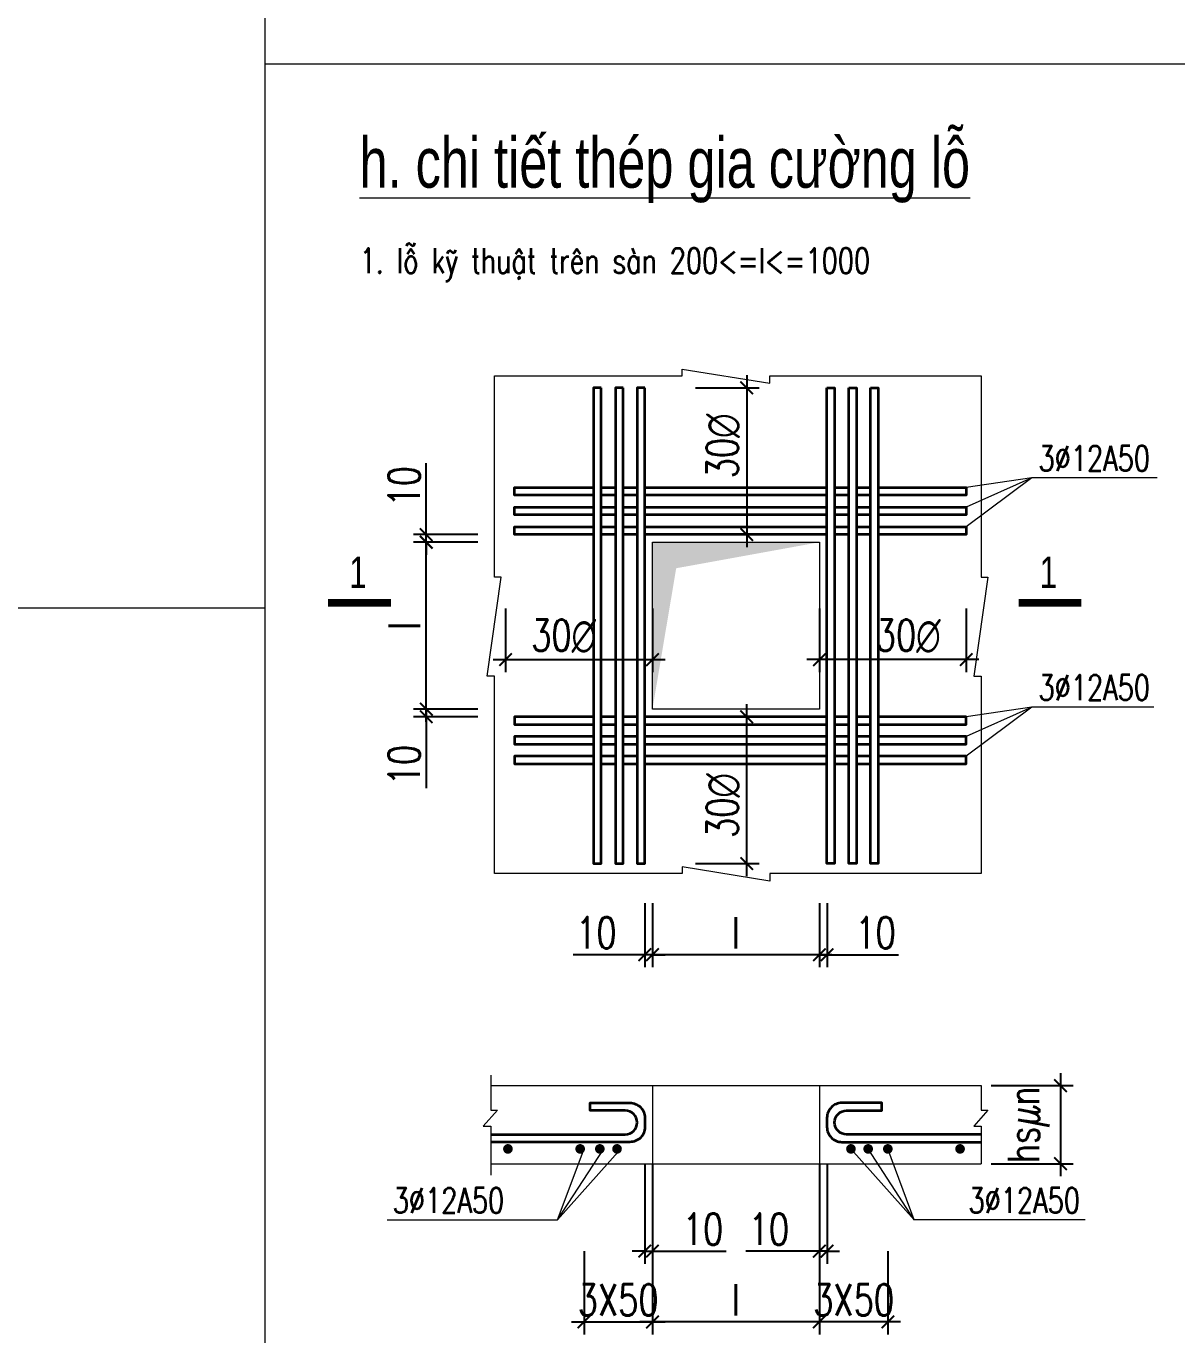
# Model space of a CAD drawing. Extents: x -2098986 to 943, y -1296280 to 73591.
# Drawn here: x -1675128 to -1665971, y -1038490 to -1028076 of the extents above; entities that cross this region are included whole.
import ezdxf
from ezdxf.enums import TextEntityAlignment as Align

# ---------------------------------------------------------------- set-up
doc = ezdxf.new("R2010")
doc.units = 0
doc.header["$LTSCALE"] = 150
doc.header["$PDMODE"] = 35
doc.layers.get('Defpoints').update_dxf_attribs({"lineweight": 18})
doc.layers.add('DIM', color=1, linetype='Continuous')
for name, color, linetype, lineweight in [('LS-DIM', 251, 'Continuous', 13), ('LS-TEXT', 60, 'Continuous', 20), ('LS-THAY', 7, 'Continuous', 20), ('LS-THEP', 3, 'Continuous', 35)]:
    doc.layers.add(name, color=color, linetype=linetype, lineweight=lineweight)
doc.styles.add('KCVN-LEADER', font='vnromadi.shx', dxfattribs={"width": 0.7, "height": 4})
doc.styles.add('vnsimpli', font='vnsimli.shx', dxfattribs={"width": 0.75})
doc.dimstyles.new('D100(250)', dxfattribs={"dimtxt": 250, "dimasz": 100, "dimexe": 100, "dimexo": 0, "dimgap": 50, "dimtad": 1, "dimdec": 0, "dimdsep": 46, "dimtxsty": 'vnsimpli', "dimblk": 'ARCHTICK', "dimcen": 1, "dimdle": 100, "dimclrd": 256, "dimclre": 256, "dimclrt": 60, "dimadec": 0, "dimazin": 0, "dimtfac": 1, "dimtdec": 0, "dimtix": 1, "dimtmove": 0, "dimatfit": 3, "dimfxl": 1, "dimarcsym": 0})

# ---------------------------------------------------------------- blocks, each defined once
blk = doc.blocks.new('_ArchTick')
at = {"layer": 'DIM', "color": 0, "const_width": 0.15}
blk.add_lwpolyline([(-0.5, -0.5), (0.5, 0.5)], dxfattribs=at)
blk = doc.blocks.new('*D121')
at = {"layer": 'Defpoints', "color": 0, "transparency": 16777216}
for p in [(-1668816, -1032709), (-1667647, -1032709), (-1668816, -1033117)]:
    blk.add_point(p, dxfattribs=at)
at = {"layer": 'LS-DIM', "lineweight": -2, "transparency": 16777216}
for p, q in [((-1668816, -1032709), (-1668816, -1033217)), ((-1667647, -1032709), (-1667647, -1033217)), ((-1667547, -1033117), (-1668916, -1033117))]:
    blk.add_line(p, q, dxfattribs=at)
at = {"layer": 'LS-DIM', "lineweight": -2, "transparency": 16777216, "xscale": 100, "yscale": 100, "zscale": 100, "rotation": 180}
blk.add_blockref('_ArchTick', (-1668816, -1033117), dxfattribs=at)
at = {"layer": 'LS-DIM', "lineweight": -2, "transparency": 16777216, "xscale": 100, "yscale": 100, "zscale": 100}
blk.add_blockref('_ArchTick', (-1667647, -1033117), dxfattribs=at)
at = {"layer": 'LS-DIM', "color": 60, "transparency": 16777216, "insert": (-1668109, -1032931), "char_height": 250, "attachment_point": 5, "style": 'vnsimpli'}
blk.add_mtext('30{\\fSymbol|b0|i0|c2|p17;Æ}', dxfattribs=at)
blk = doc.blocks.new('*D122')
at = {"layer": 'Defpoints', "color": 0, "transparency": 16777216}
for p in [(-1670144, -1037824), (-1668816, -1037824), (-1670144, -1038387)]:
    blk.add_point(p, dxfattribs=at)
at = {"layer": 'LS-DIM', "lineweight": -2, "transparency": 16777216}
for p, q in [((-1670144, -1037824), (-1670144, -1038487)), ((-1668816, -1037824), (-1668816, -1038487)), ((-1668716, -1038387), (-1670244, -1038387))]:
    blk.add_line(p, q, dxfattribs=at)
at = {"layer": 'LS-DIM', "lineweight": -2, "transparency": 16777216, "xscale": 100, "yscale": 100, "zscale": 100, "rotation": 180}
blk.add_blockref('_ArchTick', (-1670144, -1038387), dxfattribs=at)
at = {"layer": 'LS-DIM', "lineweight": -2, "transparency": 16777216, "xscale": 100, "yscale": 100, "zscale": 100}
blk.add_blockref('_ArchTick', (-1668816, -1038387), dxfattribs=at)
at = {"layer": 'LS-DIM', "color": 60, "transparency": 16777216, "insert": (-1669480, -1038212), "char_height": 250, "attachment_point": 5, "style": 'vnsimpli'}
blk.add_mtext('l', dxfattribs=at)
blk = doc.blocks.new('*D123')
at = {"layer": 'Defpoints', "color": 0, "transparency": 16777216}
for p in [(-1670689, -1037824), (-1670144, -1037824), (-1670144, -1038387)]:
    blk.add_point(p, dxfattribs=at)
at = {"layer": 'LS-DIM', "lineweight": -2, "transparency": 16777216}
for p, q in [((-1670689, -1037824), (-1670689, -1038487)), ((-1670144, -1037824), (-1670144, -1038487)), ((-1670789, -1038387), (-1670044, -1038387))]:
    blk.add_line(p, q, dxfattribs=at)
at = {"layer": 'LS-DIM', "lineweight": -2, "transparency": 16777216, "xscale": 100, "yscale": 100, "zscale": 100, "rotation": 180}
blk.add_blockref('_ArchTick', (-1670689, -1038387), dxfattribs=at)
at = {"layer": 'LS-DIM', "lineweight": -2, "transparency": 16777216, "xscale": 100, "yscale": 100, "zscale": 100}
blk.add_blockref('_ArchTick', (-1670144, -1038387), dxfattribs=at)
at = {"layer": 'LS-DIM', "color": 60, "transparency": 16777216, "insert": (-1670417, -1038212), "char_height": 250, "attachment_point": 5, "style": 'vnsimpli'}
blk.add_mtext('3X50', dxfattribs=at)
blk = doc.blocks.new('*D124')
at = {"layer": 'Defpoints', "color": 0, "transparency": 16777216}
for p in [(-1668816, -1037129), (-1668755, -1037129), (-1668816, -1037824)]:
    blk.add_point(p, dxfattribs=at)
at = {"layer": 'LS-DIM', "lineweight": -2, "transparency": 16777216}
for p, q in [((-1668816, -1037129), (-1668816, -1037924)), ((-1668755, -1037129), (-1668755, -1037924)), ((-1668816, -1037824), (-1669402, -1037824)), ((-1668755, -1037824), (-1668816, -1037824)), ((-1668755, -1037824), (-1668655, -1037824))]:
    blk.add_line(p, q, dxfattribs=at)
at = {"layer": 'LS-DIM', "lineweight": -2, "transparency": 16777216, "xscale": 100, "yscale": 100, "zscale": 100}
blk.add_blockref('_ArchTick', (-1668816, -1037824), dxfattribs=at)
at = {"layer": 'LS-DIM', "lineweight": -2, "transparency": 16777216, "xscale": 100, "yscale": 100, "zscale": 100, "rotation": 180}
blk.add_blockref('_ArchTick', (-1668755, -1037824), dxfattribs=at)
at = {"layer": 'LS-DIM', "color": 60, "transparency": 16777216, "insert": (-1669218, -1037649), "char_height": 250, "attachment_point": 5, "style": 'vnsimpli'}
blk.add_mtext('10', dxfattribs=at)
blk = doc.blocks.new('*D125')
at = {"layer": 'Defpoints', "color": 0, "transparency": 16777216}
for p in [(-1671313, -1032709), (-1670144, -1032709), (-1670144, -1033117)]:
    blk.add_point(p, dxfattribs=at)
at = {"layer": 'LS-DIM', "lineweight": -2, "transparency": 16777216}
for p, q in [((-1671313, -1032709), (-1671313, -1033217)), ((-1670144, -1032709), (-1670144, -1033217)), ((-1671413, -1033117), (-1670044, -1033117))]:
    blk.add_line(p, q, dxfattribs=at)
at = {"layer": 'LS-DIM', "lineweight": -2, "transparency": 16777216, "xscale": 100, "yscale": 100, "zscale": 100, "rotation": 180}
blk.add_blockref('_ArchTick', (-1671313, -1033117), dxfattribs=at)
at = {"layer": 'LS-DIM', "lineweight": -2, "transparency": 16777216, "xscale": 100, "yscale": 100, "zscale": 100}
blk.add_blockref('_ArchTick', (-1670144, -1033117), dxfattribs=at)
at = {"layer": 'LS-DIM', "color": 60, "transparency": 16777216, "insert": (-1670851, -1032931), "char_height": 250, "attachment_point": 5, "style": 'vnsimpli'}
blk.add_mtext('30{\\fSymbol|b0|i0|c2|p17;Æ}', dxfattribs=at)
blk = doc.blocks.new('*D126')
at = {"layer": 'Defpoints', "color": 0, "transparency": 16777216}
for p in [(-1671944, -1032183), (-1671535, -1032183), (-1671535, -1033511)]:
    blk.add_point(p, dxfattribs=at)
at = {"layer": 'LS-DIM', "lineweight": -2, "transparency": 16777216}
for p, q in [((-1671535, -1032183), (-1672044, -1032183)), ((-1671944, -1033611), (-1671944, -1032083)), ((-1671535, -1033511), (-1672044, -1033511))]:
    blk.add_line(p, q, dxfattribs=at)
at = {"layer": 'LS-DIM', "lineweight": -2, "transparency": 16777216, "xscale": 100, "yscale": 100, "zscale": 100}
for p, rotation in [((-1671944, -1032183), 90), ((-1671944, -1033511), 270)]:
    blk.add_blockref('_ArchTick', p, dxfattribs=dict(at, rotation=rotation))
at = {"layer": 'LS-DIM', "color": 60, "transparency": 16777216, "insert": (-1672119, -1032847), "char_height": 250, "attachment_point": 5, "rotation": 90, "style": 'vnsimpli'}
blk.add_mtext('l', dxfattribs=at)
blk = doc.blocks.new('*D127')
at = {"layer": 'Defpoints', "color": 0, "transparency": 16777216}
for p in [(-1671945, -1033511), (-1671535, -1033511), (-1671535, -1033572)]:
    blk.add_point(p, dxfattribs=at)
at = {"layer": 'LS-DIM', "lineweight": -2, "transparency": 16777216}
for p, q in [((-1671945, -1033511), (-1671945, -1033411)), ((-1671535, -1033511), (-1672045, -1033511)), ((-1671945, -1033511), (-1671945, -1033572)), ((-1671535, -1033572), (-1672045, -1033572)), ((-1671945, -1033572), (-1671945, -1034140))]:
    blk.add_line(p, q, dxfattribs=at)
at = {"layer": 'LS-DIM', "lineweight": -2, "transparency": 16777216, "xscale": 100, "yscale": 100, "zscale": 100}
for p, rotation in [((-1671945, -1033511), 270), ((-1671945, -1033572), 90)]:
    blk.add_blockref('_ArchTick', p, dxfattribs=dict(at, rotation=rotation))
at = {"layer": 'LS-DIM', "color": 60, "transparency": 16777216, "insert": (-1672120, -1033956), "char_height": 250, "attachment_point": 5, "rotation": 90, "style": 'vnsimpli'}
blk.add_mtext('10', dxfattribs=at)
blk = doc.blocks.new('*D128')
at = {"layer": 'Defpoints', "color": 0, "transparency": 16777216}
for p in [(-1669803, -1030954), (-1669803, -1032122), (-1669394, -1032122)]:
    blk.add_point(p, dxfattribs=at)
at = {"layer": 'LS-DIM', "lineweight": -2, "transparency": 16777216}
for p, q in [((-1669394, -1030854), (-1669394, -1032222)), ((-1669803, -1030954), (-1669294, -1030954)), ((-1669803, -1032122), (-1669294, -1032122))]:
    blk.add_line(p, q, dxfattribs=at)
at = {"layer": 'LS-DIM', "lineweight": -2, "transparency": 16777216, "xscale": 100, "yscale": 100, "zscale": 100}
for p, rotation in [((-1669394, -1030954), 90), ((-1669394, -1032122), 270)]:
    blk.add_blockref('_ArchTick', p, dxfattribs=dict(at, rotation=rotation))
at = {"layer": 'LS-DIM', "color": 60, "transparency": 16777216, "insert": (-1669580, -1031416), "char_height": 250, "attachment_point": 5, "rotation": 90, "style": 'vnsimpli'}
blk.add_mtext('30{\\fSymbol|b0|i0|c2|p17;Æ}', dxfattribs=at)
blk = doc.blocks.new('*D129')
at = {"layer": 'Defpoints', "color": 0, "transparency": 16777216}
for p in [(-1669803, -1033572), (-1669394, -1033572), (-1669803, -1034740)]:
    blk.add_point(p, dxfattribs=at)
at = {"layer": 'LS-DIM', "lineweight": -2, "transparency": 16777216}
for p, q in [((-1669394, -1034840), (-1669394, -1033472)), ((-1669803, -1033572), (-1669294, -1033572)), ((-1669803, -1034740), (-1669294, -1034740))]:
    blk.add_line(p, q, dxfattribs=at)
at = {"layer": 'LS-DIM', "lineweight": -2, "transparency": 16777216, "xscale": 100, "yscale": 100, "zscale": 100}
for p, rotation in [((-1669394, -1033572), 90), ((-1669394, -1034740), 270)]:
    blk.add_blockref('_ArchTick', p, dxfattribs=dict(at, rotation=rotation))
at = {"layer": 'LS-DIM', "color": 60, "transparency": 16777216, "insert": (-1669580, -1034278), "char_height": 250, "attachment_point": 5, "rotation": 90, "style": 'vnsimpli'}
blk.add_mtext('30{\\fSymbol|b0|i0|c2|p17;Æ}', dxfattribs=at)
blk = doc.blocks.new('*D130')
at = {"layer": 'Defpoints', "color": 0, "transparency": 16777216}
for p in [(-1670144, -1035056), (-1668816, -1035056), (-1670144, -1035465)]:
    blk.add_point(p, dxfattribs=at)
at = {"layer": 'LS-DIM', "lineweight": -2, "transparency": 16777216}
for p, q in [((-1670144, -1035056), (-1670144, -1035565)), ((-1668816, -1035056), (-1668816, -1035565)), ((-1668716, -1035465), (-1670244, -1035465))]:
    blk.add_line(p, q, dxfattribs=at)
at = {"layer": 'LS-DIM', "lineweight": -2, "transparency": 16777216, "xscale": 100, "yscale": 100, "zscale": 100, "rotation": 180}
blk.add_blockref('_ArchTick', (-1670144, -1035465), dxfattribs=at)
at = {"layer": 'LS-DIM', "lineweight": -2, "transparency": 16777216, "xscale": 100, "yscale": 100, "zscale": 100}
blk.add_blockref('_ArchTick', (-1668816, -1035465), dxfattribs=at)
at = {"layer": 'LS-DIM', "color": 60, "transparency": 16777216, "insert": (-1669480, -1035290), "char_height": 250, "attachment_point": 5, "style": 'vnsimpli'}
blk.add_mtext('l', dxfattribs=at)
blk = doc.blocks.new('*D142')
at = {"layer": 'Defpoints', "color": 0, "transparency": 16777216}
for p in [(-1668816, -1035056), (-1668755, -1035056), (-1668816, -1035465)]:
    blk.add_point(p, dxfattribs=at)
at = {"layer": 'LS-DIM', "lineweight": -2, "transparency": 16777216}
for p, q in [((-1668816, -1035056), (-1668816, -1035565)), ((-1668755, -1035056), (-1668755, -1035565)), ((-1668816, -1035465), (-1668916, -1035465)), ((-1668816, -1035465), (-1668755, -1035465)), ((-1668755, -1035465), (-1668185, -1035465))]:
    blk.add_line(p, q, dxfattribs=at)
at = {"layer": 'LS-DIM', "lineweight": -2, "transparency": 16777216, "xscale": 100, "yscale": 100, "zscale": 100}
blk.add_blockref('_ArchTick', (-1668816, -1035465), dxfattribs=at)
at = {"layer": 'LS-DIM', "lineweight": -2, "transparency": 16777216, "xscale": 100, "yscale": 100, "zscale": 100, "rotation": 180}
blk.add_blockref('_ArchTick', (-1668755, -1035465), dxfattribs=at)
at = {"layer": 'LS-DIM', "color": 60, "transparency": 16777216, "insert": (-1668369, -1035290), "char_height": 250, "attachment_point": 5, "style": 'vnsimpli'}
blk.add_mtext('10', dxfattribs=at)
blk = doc.blocks.new('*D159')
at = {"layer": 'Defpoints', "color": 0, "transparency": 16777216}
for p in [(-1667448, -1036507), (-1667448, -1037128), (-1666897, -1037128)]:
    blk.add_point(p, dxfattribs=at)
at = {"layer": 'LS-DIM', "lineweight": -2, "transparency": 16777216}
for p, q in [((-1666897, -1036407), (-1666897, -1037228)), ((-1667448, -1036507), (-1666797, -1036507)), ((-1667448, -1037128), (-1666797, -1037128))]:
    blk.add_line(p, q, dxfattribs=at)
at = {"layer": 'LS-DIM', "lineweight": -2, "transparency": 16777216, "xscale": 100, "yscale": 100, "zscale": 100}
for p, rotation in [((-1666897, -1036507), 90), ((-1666897, -1037128), 270)]:
    blk.add_blockref('_ArchTick', p, dxfattribs=dict(at, rotation=rotation))
at = {"layer": 'LS-DIM', "color": 60, "transparency": 16777216, "insert": (-1667150, -1036818), "char_height": 250, "attachment_point": 5, "rotation": 90, "style": 'vnsimpli'}
blk.add_mtext('hsµn', dxfattribs=at)
blk = doc.blocks.new('*D160')
at = {"layer": 'Defpoints', "color": 0, "transparency": 16777216}
for p in [(-1670205, -1035056), (-1670144, -1035056), (-1670144, -1035465)]:
    blk.add_point(p, dxfattribs=at)
at = {"layer": 'LS-DIM', "lineweight": -2, "transparency": 16777216}
for p, q in [((-1670205, -1035056), (-1670205, -1035565)), ((-1670144, -1035056), (-1670144, -1035565)), ((-1670205, -1035465), (-1670775, -1035465)), ((-1670144, -1035465), (-1670205, -1035465)), ((-1670144, -1035465), (-1670044, -1035465))]:
    blk.add_line(p, q, dxfattribs=at)
at = {"layer": 'LS-DIM', "lineweight": -2, "transparency": 16777216, "xscale": 100, "yscale": 100, "zscale": 100}
blk.add_blockref('_ArchTick', (-1670205, -1035465), dxfattribs=at)
at = {"layer": 'LS-DIM', "lineweight": -2, "transparency": 16777216, "xscale": 100, "yscale": 100, "zscale": 100, "rotation": 180}
blk.add_blockref('_ArchTick', (-1670144, -1035465), dxfattribs=at)
at = {"layer": 'LS-DIM', "color": 60, "transparency": 16777216, "insert": (-1670591, -1035290), "char_height": 250, "attachment_point": 5, "style": 'vnsimpli'}
blk.add_mtext('10', dxfattribs=at)
blk = doc.blocks.new('*D161')
at = {"layer": 'Defpoints', "color": 0, "transparency": 16777216}
for p in [(-1671945, -1032183), (-1671535, -1032122), (-1671535, -1032183)]:
    blk.add_point(p, dxfattribs=at)
at = {"layer": 'LS-DIM', "lineweight": -2, "transparency": 16777216}
for p, q in [((-1671945, -1032122), (-1671945, -1031554)), ((-1671535, -1032122), (-1672045, -1032122)), ((-1671535, -1032183), (-1672045, -1032183)), ((-1671945, -1032183), (-1671945, -1032122)), ((-1671945, -1032183), (-1671945, -1032283))]:
    blk.add_line(p, q, dxfattribs=at)
at = {"layer": 'LS-DIM', "lineweight": -2, "transparency": 16777216, "xscale": 100, "yscale": 100, "zscale": 100}
for p, rotation in [((-1671945, -1032122), 270), ((-1671945, -1032183), 90)]:
    blk.add_blockref('_ArchTick', p, dxfattribs=dict(at, rotation=rotation))
at = {"layer": 'LS-DIM', "color": 60, "transparency": 16777216, "insert": (-1672120, -1031738), "char_height": 250, "attachment_point": 5, "rotation": 90, "style": 'vnsimpli'}
blk.add_mtext('10', dxfattribs=at)
blk = doc.blocks.new('*D168')
at = {"layer": 'Defpoints', "color": 0, "transparency": 16777216}
for p in [(-1670205, -1037129), (-1670144, -1037129), (-1670144, -1037824)]:
    blk.add_point(p, dxfattribs=at)
at = {"layer": 'LS-DIM', "lineweight": -2, "transparency": 16777216}
for p, q in [((-1670205, -1037129), (-1670205, -1037924)), ((-1670144, -1037129), (-1670144, -1037924)), ((-1670205, -1037824), (-1670305, -1037824)), ((-1670205, -1037824), (-1670144, -1037824)), ((-1670144, -1037824), (-1669558, -1037824))]:
    blk.add_line(p, q, dxfattribs=at)
at = {"layer": 'LS-DIM', "lineweight": -2, "transparency": 16777216, "xscale": 100, "yscale": 100, "zscale": 100}
blk.add_blockref('_ArchTick', (-1670205, -1037824), dxfattribs=at)
at = {"layer": 'LS-DIM', "lineweight": -2, "transparency": 16777216, "xscale": 100, "yscale": 100, "zscale": 100, "rotation": 180}
blk.add_blockref('_ArchTick', (-1670144, -1037824), dxfattribs=at)
at = {"layer": 'LS-DIM', "color": 60, "transparency": 16777216, "insert": (-1669742, -1037649), "char_height": 250, "attachment_point": 5, "style": 'vnsimpli'}
blk.add_mtext('10', dxfattribs=at)
blk = doc.blocks.new('*D169')
at = {"layer": 'Defpoints', "color": 0, "transparency": 16777216}
for p in [(-1668816, -1037824), (-1668271, -1037824), (-1668816, -1038387)]:
    blk.add_point(p, dxfattribs=at)
at = {"layer": 'LS-DIM', "lineweight": -2, "transparency": 16777216}
for p, q in [((-1668816, -1037824), (-1668816, -1038487)), ((-1668271, -1037824), (-1668271, -1038487)), ((-1668171, -1038387), (-1668916, -1038387))]:
    blk.add_line(p, q, dxfattribs=at)
at = {"layer": 'LS-DIM', "lineweight": -2, "transparency": 16777216, "xscale": 100, "yscale": 100, "zscale": 100, "rotation": 180}
blk.add_blockref('_ArchTick', (-1668816, -1038387), dxfattribs=at)
at = {"layer": 'LS-DIM', "lineweight": -2, "transparency": 16777216, "xscale": 100, "yscale": 100, "zscale": 100}
blk.add_blockref('_ArchTick', (-1668271, -1038387), dxfattribs=at)
at = {"layer": 'LS-DIM', "color": 60, "transparency": 16777216, "insert": (-1668543, -1038212), "char_height": 250, "attachment_point": 5, "style": 'vnsimpli'}
blk.add_mtext('3X50', dxfattribs=at)

msp = doc.modelspace()

# ---------------------------------------------------------------- linework, layer by layer
at = {"layer": 'LS-DIM'}
for p, q in [((-1667126.4, -1031670.6), (-1667647.4, -1032061.3)), ((-1667126.4, -1031670.6), (-1667647.4, -1031904.7)), ((-1667126.4, -1031670.6), (-1667647.4, -1031748.1)), ((-1667126.4, -1033494.2), (-1667647.4, -1033571.7)), ((-1667126.4, -1033494.2), (-1667647.4, -1033884.9)), ((-1667126.4, -1033494.2), (-1667647.4, -1033728.3)), ((-1670898.7, -1037575.3), (-1670689, -1037010.2)), ((-1670898.7, -1037575.3), (-1670532.5, -1037010.2)), ((-1670898.7, -1037575.3), (-1670395.6, -1037010.2)), ((-1668061.4, -1037575.3), (-1668564.5, -1037010.2)), ((-1668061.4, -1037575.3), (-1668427.6, -1037010.2)), ((-1668061.4, -1037575.3), (-1668271.1, -1037010.2))]:
    msp.add_line(p, q, dxfattribs=at)
msp.add_lwpolyline([(-1667528.9, -1030859), (-1667528.9, -1032459.9), (-1667475.5, -1032459.9), (-1667588.1, -1033248.5), (-1667528.9, -1033248.5), (-1667528.9, -1034819.3), (-1669210.9, -1034819.3), (-1669210.9, -1034878.5), (-1669907.5, -1034765.9), (-1669907.5, -1034819.3), (-1671400.5, -1034819.3), (-1671400.5, -1033248.5), (-1671459.6, -1033248.5), (-1671347.1, -1032459.9), (-1671400.5, -1032459.9), (-1671400.5, -1030859), (-1669907.5, -1030859), (-1669907.5, -1030805.6), (-1669210.9, -1030918.2), (-1669210.9, -1030859)], close=True, dxfattribs=at)
for points in [[(-1666129.1, -1031670.6), (-1667126.4, -1031670.6)], [(-1666155.7, -1033494.2), (-1667126.4, -1033494.2)], [(-1671431.1, -1036423.9), (-1671431.1, -1036701.5), (-1671377.7, -1036701.5), (-1671490.3, -1036830.1), (-1671431.1, -1036830.1), (-1671431.1, -1037217.9)], [(-1667528.9, -1036506.7), (-1667528.9, -1036701.5), (-1667475.5, -1036701.5), (-1667588.1, -1036830.1), (-1667528.9, -1036830.1), (-1667528.9, -1037128.5)], [(-1672256.2, -1037575.3), (-1670898.7, -1037575.3)], [(-1666701.4, -1037575.3), (-1668061.4, -1037575.3)]]:
    msp.add_lwpolyline(points, dxfattribs=at)
msp.add_solid([(-1670144.3, -1033511.2), (-1669955.2, -1032389.7), (-1670144.3, -1032182.7), (-1668815.8, -1032182.7)], dxfattribs=at)
at = {"layer": 'LS-TEXT', "const_width": 60}
for points in [[(-1672224.9, -1032665.2), (-1672725.3, -1032665.2)], [(-1666730.3, -1032665.2), (-1667230.7, -1032665.2)]]:
    msp.add_lwpolyline(points, dxfattribs=at)
at = {"layer": 'LS-THAY'}
for p, q in [((-1673225.7, -1046311.5), (-1673225.7, -1021427.1)), ((-1673225.7, -1028376.1), (-1656781, -1028376.1)), ((-1689670.4, -1032705.3), (-1673225.7, -1032705.3)), ((-1671431.1, -1036506.7), (-1667528.9, -1036506.7)), ((-1670144.3, -1036506.7), (-1670144.3, -1037128.5)), ((-1671431.1, -1037128.5), (-1667528.9, -1037128.5))]:
    msp.add_line(p, q, dxfattribs=at)
msp.add_lwpolyline([(-1670144.3, -1032182.7), (-1668815.8, -1032182.7), (-1668815.8, -1033511.2), (-1670144.3, -1033511.2)], close=True, dxfattribs=at)
msp.add_lwpolyline([(-1668815.8, -1036506.7), (-1668815.8, -1037128.5)], dxfattribs=at)
at = {"layer": 'LS-THEP', "color": 3}
for points in [[(-1670552, -1030953.8), (-1670612.9, -1030953.8), (-1670612.9, -1034740.1), (-1670552, -1034740.1)], [(-1670378.4, -1030953.8), (-1670439.3, -1030953.8), (-1670439.3, -1034740.1), (-1670378.4, -1034740.1)], [(-1670204.8, -1030953.8), (-1670265.7, -1030953.8), (-1670265.7, -1034740.1), (-1670204.8, -1034740.1)], [(-1668755.3, -1030953.8), (-1668694.4, -1030953.8), (-1668694.4, -1034740.1), (-1668755.3, -1034740.1)], [(-1668581.7, -1030953.8), (-1668520.8, -1030953.8), (-1668520.8, -1034740.1), (-1668581.7, -1034740.1)], [(-1668408.1, -1030953.8), (-1668347.2, -1030953.8), (-1668347.2, -1034740.1), (-1668408.1, -1034740.1)]]:
    msp.add_lwpolyline(points, close=True, dxfattribs=at)
for points in [[(-1670612.9, -1031809), (-1671242.3, -1031809), (-1671242.3, -1031748.1), (-1670612.9, -1031748.1)], [(-1670552, -1031748.1), (-1670439.3, -1031748.1)], [(-1670378.4, -1031748.1), (-1670265.7, -1031748.1)], [(-1670204.8, -1031748.1), (-1668755.3, -1031748.1)], [(-1668694.4, -1031748.1), (-1668581.7, -1031748.1)], [(-1668520.8, -1031748.1), (-1668408.1, -1031748.1)], [(-1668347.2, -1031748.1), (-1667647.4, -1031748.1), (-1667647.4, -1031809), (-1668347.2, -1031809)], [(-1670439.3, -1031809), (-1670552, -1031809)], [(-1670265.7, -1031809), (-1670378.4, -1031809)], [(-1668755.3, -1031809), (-1670204.8, -1031809)], [(-1668581.7, -1031809), (-1668694.4, -1031809)], [(-1668408.1, -1031809), (-1668520.8, -1031809)], [(-1670612.9, -1031965.6), (-1671242.3, -1031965.6), (-1671242.3, -1031904.7), (-1670612.9, -1031904.7)], [(-1670552, -1031904.7), (-1670439.3, -1031904.7)], [(-1670439.3, -1031965.6), (-1670552, -1031965.6)], [(-1670378.4, -1031904.7), (-1670265.7, -1031904.7)], [(-1670265.7, -1031965.6), (-1670378.4, -1031965.6)], [(-1670204.8, -1031904.7), (-1668755.3, -1031904.7)], [(-1668755.3, -1031965.6), (-1670204.8, -1031965.6)], [(-1668694.4, -1031904.7), (-1668581.7, -1031904.7)], [(-1668581.7, -1031965.6), (-1668694.4, -1031965.6)], [(-1668520.8, -1031904.7), (-1668408.1, -1031904.7)], [(-1668408.1, -1031965.6), (-1668520.8, -1031965.6)], [(-1668347.2, -1031904.7), (-1667647.4, -1031904.7), (-1667647.4, -1031965.6), (-1668347.2, -1031965.6)], [(-1670612.9, -1032122.2), (-1671242.3, -1032122.2), (-1671242.3, -1032061.3), (-1670612.9, -1032061.3)], [(-1670552, -1032061.3), (-1670439.3, -1032061.3)], [(-1670378.4, -1032061.3), (-1670265.7, -1032061.3)], [(-1670204.8, -1032061.3), (-1668755.3, -1032061.3)], [(-1668694.4, -1032061.3), (-1668581.7, -1032061.3)], [(-1668520.8, -1032061.3), (-1668408.1, -1032061.3)], [(-1668347.2, -1032061.3), (-1667647.4, -1032061.3), (-1667647.4, -1032122.2), (-1668347.2, -1032122.2)], [(-1670439.3, -1032122.2), (-1670552, -1032122.2)], [(-1670265.7, -1032122.2), (-1670378.4, -1032122.2)], [(-1668755.3, -1032122.2), (-1670204.8, -1032122.2)], [(-1668581.7, -1032122.2), (-1668694.4, -1032122.2)], [(-1668408.1, -1032122.2), (-1668520.8, -1032122.2)], [(-1670612.9, -1033571.7), (-1671242.3, -1033571.7), (-1671242.3, -1033632.6), (-1670612.9, -1033632.6)], [(-1670439.3, -1033571.7), (-1670552, -1033571.7)], [(-1670552, -1033632.6), (-1670439.3, -1033632.6)], [(-1670265.7, -1033571.7), (-1670378.4, -1033571.7)], [(-1670378.4, -1033632.6), (-1670265.7, -1033632.6)], [(-1668755.3, -1033571.7), (-1670204.8, -1033571.7)], [(-1670204.8, -1033632.6), (-1668755.3, -1033632.6)], [(-1668581.7, -1033571.7), (-1668694.4, -1033571.7)], [(-1668694.4, -1033632.6), (-1668581.7, -1033632.6)], [(-1668408.1, -1033571.7), (-1668520.8, -1033571.7)], [(-1668520.8, -1033632.6), (-1668408.1, -1033632.6)], [(-1668347.2, -1033632.6), (-1667647.4, -1033632.6), (-1667647.4, -1033571.7), (-1668347.2, -1033571.7)], [(-1670612.9, -1033728.3), (-1671242.3, -1033728.3), (-1671242.3, -1033789.2), (-1670612.9, -1033789.2)], [(-1670439.3, -1033728.3), (-1670552, -1033728.3)], [(-1670265.7, -1033728.3), (-1670378.4, -1033728.3)], [(-1668755.3, -1033728.3), (-1670204.8, -1033728.3)], [(-1668581.7, -1033728.3), (-1668694.4, -1033728.3)], [(-1668408.1, -1033728.3), (-1668520.8, -1033728.3)], [(-1668347.2, -1033789.2), (-1667647.4, -1033789.2), (-1667647.4, -1033728.3), (-1668347.2, -1033728.3)], [(-1670552, -1033789.2), (-1670439.3, -1033789.2)], [(-1670378.4, -1033789.2), (-1670265.7, -1033789.2)], [(-1670204.8, -1033789.2), (-1668755.3, -1033789.2)], [(-1668694.4, -1033789.2), (-1668581.7, -1033789.2)], [(-1668520.8, -1033789.2), (-1668408.1, -1033789.2)], [(-1670612.9, -1033884.9), (-1671242.3, -1033884.9), (-1671242.3, -1033945.8), (-1670612.9, -1033945.8)], [(-1670439.3, -1033884.9), (-1670552, -1033884.9)], [(-1670552, -1033945.8), (-1670439.3, -1033945.8)], [(-1670265.7, -1033884.9), (-1670378.4, -1033884.9)], [(-1670378.4, -1033945.8), (-1670265.7, -1033945.8)], [(-1668755.3, -1033884.9), (-1670204.8, -1033884.9)], [(-1670204.8, -1033945.8), (-1668755.3, -1033945.8)], [(-1668581.7, -1033884.9), (-1668694.4, -1033884.9)], [(-1668694.4, -1033945.8), (-1668581.7, -1033945.8)], [(-1668408.1, -1033884.9), (-1668520.8, -1033884.9)], [(-1668520.8, -1033945.8), (-1668408.1, -1033945.8)], [(-1668347.2, -1033945.8), (-1667647.4, -1033945.8), (-1667647.4, -1033884.9), (-1668347.2, -1033884.9)]]:
    msp.add_lwpolyline(points, dxfattribs=at)
for points in [[(-1671431.1, -1036894.7), (-1670360.6, -1036894.7, 0.4142136), (-1670265.7, -1036799.8, 0.4142136), (-1670360.6, -1036704.9), (-1670640.9, -1036704.9), (-1670640.9, -1036644), (-1670323.5, -1036644, -0.4142136), (-1670204.8, -1036762.6), (-1670204.8, -1036837, -0.4142136), (-1670323.5, -1036955.6), (-1671431.1, -1036955.6)], [(-1667528.9, -1036894.7), (-1668599.5, -1036894.7, -0.4142136), (-1668694.4, -1036799.8, -0.4142136), (-1668599.5, -1036704.9), (-1668319.1, -1036704.9), (-1668319.1, -1036644), (-1668636.6, -1036644, 0.4142136), (-1668755.3, -1036762.6), (-1668755.3, -1036837, 0.4142136), (-1668636.6, -1036955.6), (-1667528.9, -1036955.6)]]:
    msp.add_lwpolyline(points, format="xyb", dxfattribs=at)
at = {"layer": 'LS-THEP', "const_width": 38.3}
for points in [[(-1671275.1, -1037010.2, -1), (-1671313.5, -1037010.2, -1)], [(-1670700.4, -1037010.2, -1), (-1670738.7, -1037010.2, -1)], [(-1670543.9, -1037010.2, -1), (-1670582.3, -1037010.2, -1)], [(-1670407, -1037010.2, -1), (-1670445.3, -1037010.2, -1)], [(-1668583.7, -1037010.2, 1), (-1668545.4, -1037010.2, 1)], [(-1668446.8, -1037010.2, 1), (-1668408.4, -1037010.2, 1)], [(-1668290.3, -1037010.2, 1), (-1668252, -1037010.2, 1)], [(-1667715.6, -1037010.2, 1), (-1667677.2, -1037010.2, 1)]]:
    msp.add_lwpolyline(points, format="xyb", close=True, dxfattribs=at)

# ---------------------------------------------------------------- texts
at = {"layer": 'LS-TEXT', "color": 60, "style": 'KCVN-LEADER', "width": 0.75}
msp.add_text('%%Uh. chi tiÕt thÐp gia c\xadêng lç', height=400, dxfattribs=at).set_placement((-1672475.1, -1029161.7), align=Align.MIDDLE_LEFT)
at = {"layer": 'LS-TEXT', "style": 'vnsimpli', "width": 0.75}
msp.add_text('1. lç kü thuËt trªn sµn 200<=l<=1000', height=200, dxfattribs=at).set_placement((-1672475.1, -1029942.2), align=Align.MIDDLE_LEFT)
for p in [(-1666628.8, -1031515.2), (-1666628.8, -1033338.9), (-1671767.4, -1037419.9), (-1667186, -1037419.9)]:
    msp.add_text('3`12A50', height=200, dxfattribs=at).set_placement(p, align=Align.MIDDLE)
at = {"layer": 'LS-TEXT', "style": 'KCVN-LEADER', "width": 0.75}
for p in [(-1672488.2, -1032546.7), (-1666993.6, -1032546.7)]:
    msp.add_text('1', height=250, dxfattribs=at).set_placement(p, align=Align.CENTER)

# ---------------------------------------------------------------- dimensions: what is measured, and where the dimension line sits
at = {"layer": 'LS-DIM'}
for base, p1, p2, angle, text, picture, middle in [((-1669394.5, -1032122.2), (-1669803.2, -1030953.8), (-1669803.2, -1032122.2), 90, '30{\\fSymbol|b0|i0|c2|p17;Æ}', '*D128', (-1669394.5, -1031415.5)), ((-1671944.9, -1032182.7), (-1671535, -1032122.2), (-1671535, -1032182.7), 90, '10', '*D161', (-1671944.9, -1031738.3)), ((-1670144.3, -1033117.3), (-1671312.7, -1032708.6), (-1670144.3, -1032708.6), 180, '30{\\fSymbol|b0|i0|c2|p17;Æ}', '*D125', (-1670851, -1033117.3)), ((-1671944.9, -1033511.2), (-1671535, -1033571.7), (-1671535, -1033511.2), 270, '10', '*D127', (-1671944.9, -1033955.7)), ((-1669394.5, -1033571.7), (-1669803.2, -1034740.1), (-1669803.2, -1033571.7), 270, '30{\\fSymbol|b0|i0|c2|p17;Æ}', '*D129', (-1669394.5, -1034278.4)), ((-1670144.3, -1035465.2), (-1670204.8, -1035056.5), (-1670144.3, -1035056.5), 180, '10', '*D160', (-1670591.2, -1035465.2)), ((-1666897.4, -1037128.5), (-1667447.7, -1036506.7), (-1667447.7, -1037128.5), 90, 'hsµn', '*D159', (-1666897.4, -1036817.6)), ((-1670144.3, -1037823.8), (-1670204.8, -1037129.5), (-1670144.3, -1037129.5), 180, '10', '*D168', (-1669742.2, -1037823.8)), ((-1670144.3, -1038386.7), (-1670689, -1037823.8), (-1670144.3, -1037823.8), 180, '3X50', '*D123', (-1670416.6, -1038386.7))]:
    dim = msp.add_linear_dim(base=base, p1=p1, p2=p2, angle=angle, text=text, dimstyle='D100(250)', dxfattribs=at)
    dim.commit()
    dim.dimension.update_dxf_attribs({"geometry": picture, "text_midpoint": middle, "dimtype": 160})
dim = msp.add_linear_dim(base=(-1671943.7, -1032182.7), p1=(-1671535, -1033511.2), p2=(-1671535, -1032182.7), angle=270, text='l', dimstyle='D100(250)', dxfattribs=at)
dim.commit()
dim.dimension.update_dxf_attribs({"geometry": '*D126', "text_midpoint": (-1672118.7, -1032847)})
for base, p1, p2, text, picture, middle in [((-1668815.8, -1033117.3), (-1667647.4, -1032708.6), (-1668815.8, -1032708.6), '30{\\fSymbol|b0|i0|c2|p17;Æ}', '*D121', (-1668109.1, -1033117.3)), ((-1668815.8, -1035465.2), (-1668755.3, -1035056.5), (-1668815.8, -1035056.5), '10', '*D142', (-1668368.9, -1035465.2)), ((-1668815.8, -1037823.8), (-1668755.3, -1037129.5), (-1668815.8, -1037129.5), '10', '*D124', (-1669217.9, -1037823.8)), ((-1668815.8, -1038386.7), (-1668271.1, -1037823.8), (-1668815.8, -1037823.8), '3X50', '*D169', (-1668543.5, -1038386.7))]:
    dim = msp.add_linear_dim(base=base, p1=p1, p2=p2, text=text, dimstyle='D100(250)', dxfattribs=at)
    dim.commit()
    dim.dimension.update_dxf_attribs({"geometry": picture, "text_midpoint": middle, "dimtype": 160})
for base, p1, p2, picture, middle in [((-1670144.3, -1035465.2), (-1668815.8, -1035056.5), (-1670144.3, -1035056.5), '*D130', (-1669480, -1035290.2)), ((-1670144.3, -1038386.7), (-1668815.8, -1037823.8), (-1670144.3, -1037823.8), '*D122', (-1669480, -1038211.7))]:
    dim = msp.add_linear_dim(base=base, p1=p1, p2=p2, text='l', dimstyle='D100(250)', dxfattribs=at)
    dim.commit()
    dim.dimension.update_dxf_attribs({"geometry": picture, "text_midpoint": middle})

doc.saveas('drawing.dxf')
